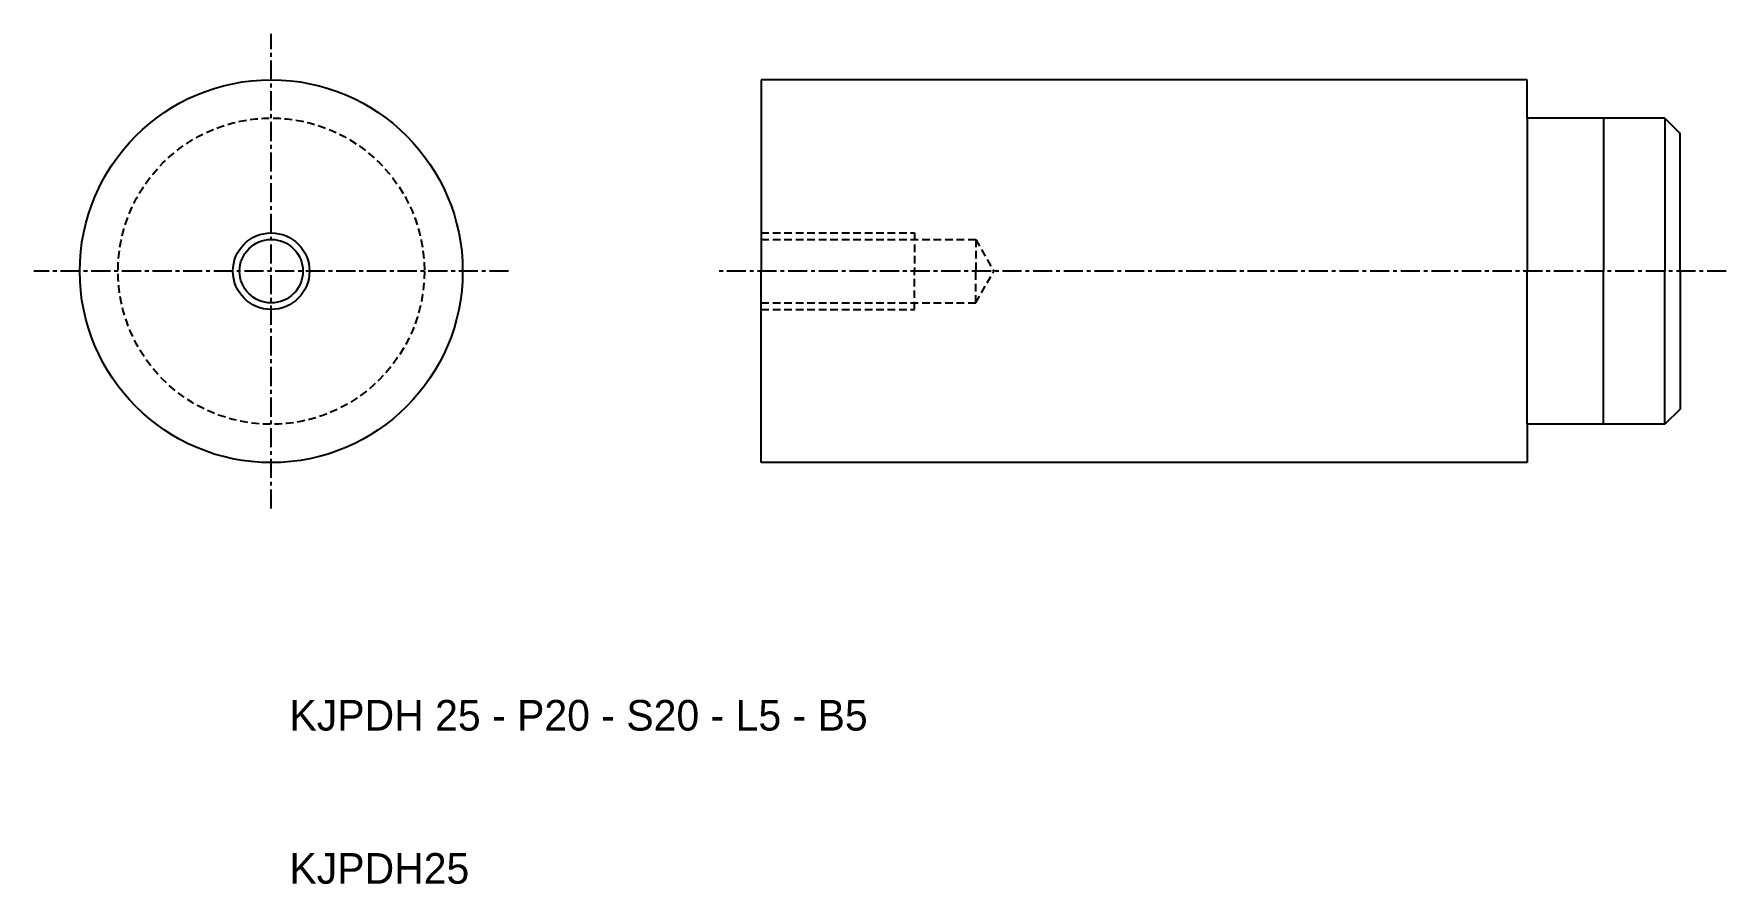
# Model space of a CAD drawing. Extents: x -48 to 63, y 10 to 66.
import ezdxf

# ---------------------------------------------------------------- set-up
doc = ezdxf.new("R2010")
doc.units = 0
doc.linetypes.add('CENTER', pattern=[2, 1.25, -0.25, 0.25, -0.25])
doc.linetypes.add('DASHED', pattern=[0.75, 0.5, -0.25])
doc.layers.get('0').update_dxf_attribs({"linetype": 'CONTINUOUS'})
doc.layers.add('CENTER', color=1, linetype='CENTER')

msp = doc.modelspace()

# ---------------------------------------------------------------- linework, layer by layer
at = {"color": 7, "linetype": 'CONTINUOUS'}
for p, q in [((50, 62.5), (0, 62.5)), ((0, 62.5), (0, 50)), ((50, 60), (50, 62.5)), ((50, 60), (50, 50)), ((55, 60), (50, 60)), ((55, 60), (55, 50)), ((59, 60), (55, 60)), ((59, 60), (59, 50)), ((59, 60), (60, 59)), ((60, 50), (60, 59)), ((0, 37.5), (0, 50)), ((50, 40), (50, 50)), ((55, 40), (55, 50)), ((59, 40), (59, 50)), ((60, 50), (60, 41)), ((60, 41), (59, 40)), ((50, 40), (50, 37.5)), ((55, 40), (50, 40)), ((59, 40), (55, 40)), ((50, 37.5), (0, 37.5))]:
    msp.add_line(p, q, dxfattribs=at)
at = {"color": 3, "linetype": 'DASHED'}
for p, q in [((0, 52.5), (10, 52.5)), ((0, 52.07), (14, 52.07)), ((10, 52.5), (10, 50)), ((14, 52.07), (14, 50)), ((14, 52.07), (15.19, 50)), ((10, 47.5), (10, 50)), ((14, 47.93), (15.19, 50)), ((14, 47.93), (14, 50)), ((0, 47.93), (14, 47.93)), ((0, 47.5), (10, 47.5))]:
    msp.add_line(p, q, dxfattribs=at)
at = {"color": 7, "linetype": 'CONTINUOUS'}
for radius in [12.5, 2.07]:
    msp.add_circle((-32, 50), radius, dxfattribs=at)
at = {"color": 3, "linetype": 'DASHED'}
msp.add_circle((-32, 50), 10, dxfattribs=at)
at = {"color": 3, "linetype": 'CONTINUOUS'}
msp.add_circle((-32, 50), 2.5, dxfattribs=at)
at = {"layer": 'CENTER', "color": 1, "linetype": 'CENTER'}
for p, q in [((-32, 34.5), (-32, 65.5)), ((-16.5, 50), (-47.5, 50)), ((63, 50), (-3, 50))]:
    msp.add_line(p, q, dxfattribs=at)

# ---------------------------------------------------------------- texts
at = {"color": 7, "linetype": 'CONTINUOUS'}
for s, p in [('KJPDH 25 - P20 - S20 - L5 - B5', (-30.81, 20)), ('KJPDH25', (-30.81, 10))]:
    msp.add_text(s, height=2, dxfattribs=at).set_placement(p)

doc.saveas('drawing.dxf')
